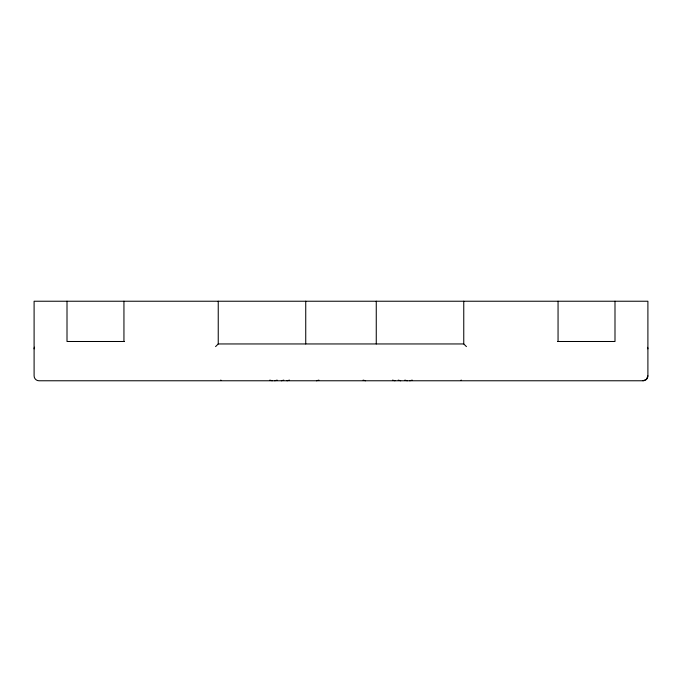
<?xml version="1.0" encoding="UTF-8"?>
<svg xmlns="http://www.w3.org/2000/svg" width="682" height="682" viewBox="0 0 682 682"><rect width="100%" height="100%" fill="white"/><g stroke="black" fill="none" stroke-linecap="round" stroke-linejoin="round"><path stroke-width="1.02" d="M647.9 375.867L646.468 379.337L642.998 380.769L39.01 380.769C36.385 380.829 34.04 378.501 34.1 375.867L34.1 301.231L647.9 301.231L647.9 375.867C647.951 378.484 645.624 380.829 642.998 380.769M34.1 348.86L34.424 347.189M215.572 346.609L218.24 343.95L463.76 343.95L466.428 346.609M277.156 380.121L274.701 380.769M318.895 380.121L316.439 380.769M283.78 380.121L281.325 380.769M289.483 380.121L287.028 380.769M412.209 380.121L409.754 380.769M460.572 380.479L461.347 380.121M124.465 341.494L67.007 341.494L67.007 301.231M557.535 341.494L614.994 341.494L614.994 301.231M407.299 380.769L404.844 380.121M400.675 380.769L398.22 380.121M394.972 380.769L392.517 380.121M365.561 380.769L363.105 380.121M272.246 380.769L269.791 380.121M220.644 380.121L221.42 380.479M647.636 347.351L647.9 348.86M558.055 301.231L558.055 341.494M463.76 301.231L463.76 343.95M376.259 301.231L376.259 343.95M305.741 301.231L305.741 343.95M218.24 301.231L218.24 343.95M123.945 301.231L123.945 341.494"/></g></svg>
